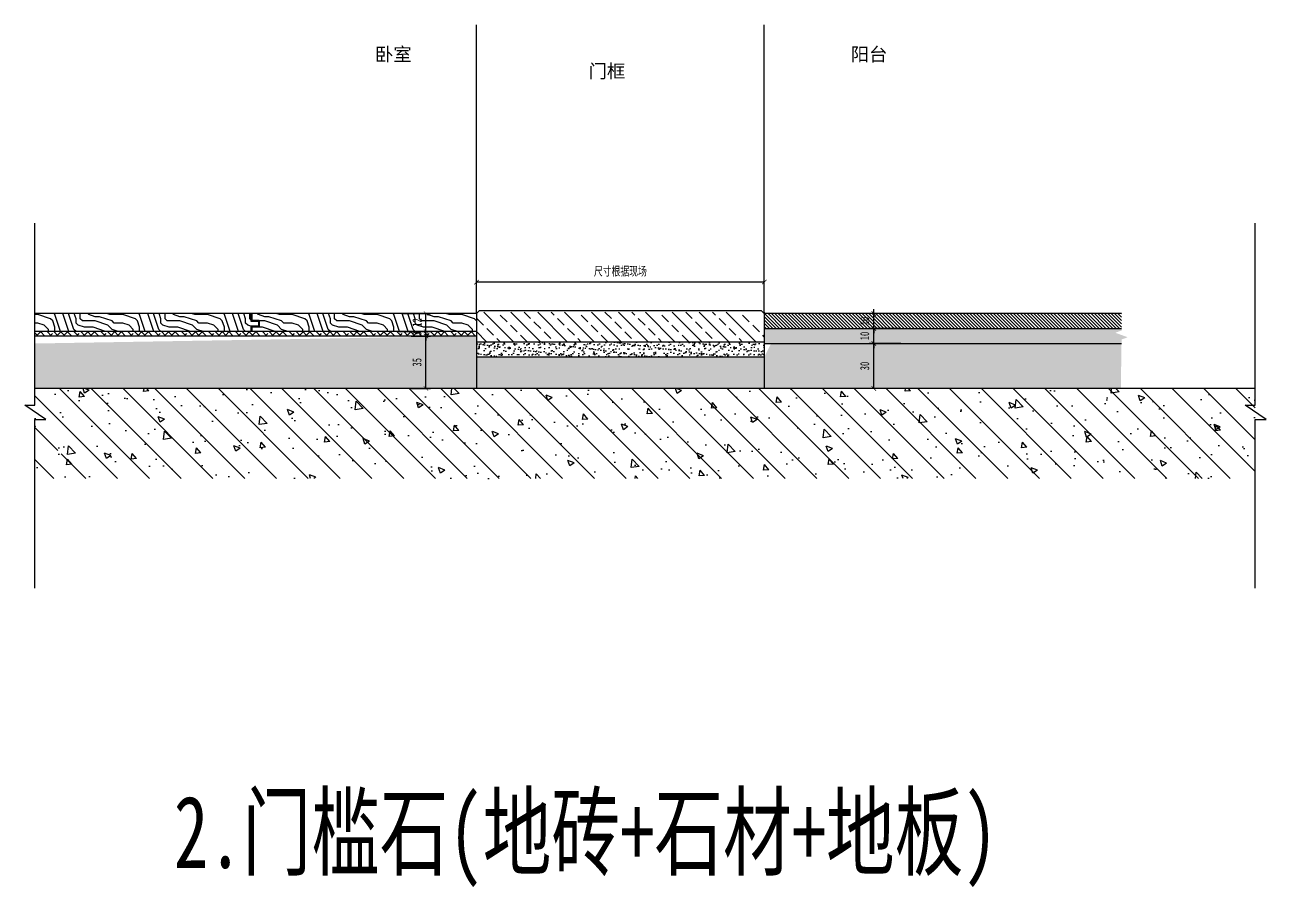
# Model space of a CAD drawing. Header units: millimetres. Extents: x 161920 to 181521, y -136232 to -127655.
# Drawn here: x 169019 to 169847, y -130740 to -130165 of the extents above; entities that cross this region are included whole.
import ezdxf
from ezdxf.enums import TextEntityAlignment as Align

# ---------------------------------------------------------------- set-up
doc = ezdxf.new("R2010")
doc.units = ezdxf.units.MM
doc.header["$LTSCALE"] = 10
doc.header["$PDMODE"] = 3
for name, color, linetype in [('0-bh(填充)', 251, 'Continuous'), ('0-Word(文字标注)', 33, 'Continuous'), ('4-Fine(立面细线)', 251, 'Continuous'), ('4-Norm(立面正常)', 134, 'Continuous'), ('4-Wide(立面宽线)', 4, 'Continuous')]:
    doc.layers.add(name, color=color, linetype=linetype)
doc.styles.add('DIM', font='SimSun.ttf', dxfattribs={"width": 0.7})
doc.styles.add('Word-w', font='SIMHEI.TTF')
doc.dimstyles.new('3', dxfattribs={"dimscale": 3, "dimtxt": 2, "dimasz": 1, "dimexe": 1, "dimexo": 1, "dimgap": 1, "dimtad": 1, "dimdec": 0, "dimzin": 0, "dimdsep": 46, "dimtxsty": 'DIM', "dimblk": 'ARCHTICK', "dimcen": 0, "dimclrd": 5, "dimclre": 5, "dimclrt": 35, "dimadec": 0, "dimazin": 0, "dimtfac": 0.5, "dimtdec": 0, "dimtix": 1, "dimtmove": 2, "dimatfit": 2, "dimldrblk": 'A', "dimfxl": 0, "dimtolj": 1, "dimtzin": 0, "dimlwd": -1, "dimlwe": -1, "dimarcsym": 0})

# ---------------------------------------------------------------- blocks, each defined once
blk = doc.blocks.new('_ArchTick')
at = {"color": 0, "linetype": 'ByBlock', "const_width": 0.15}
blk.add_lwpolyline([(-0.5, -0.5), (0.5, 0.5)], dxfattribs=at)
blk = doc.blocks.new('*D63')
at = {"color": 5, "ltscale": 0.15}
for p, q in [((169276.86, -130372.96), (169289.69, -130372.96)), ((169286.69, -130407.96), (169286.69, -130372.96)), ((169276.86, -130407.96), (169289.69, -130407.96))]:
    blk.add_line(p, q, dxfattribs=at)
at = {"layer": 'Defpoints', "color": 0, "ltscale": 0.15}
for p in [(169273.86, -130372.96), (169286.69, -130372.96), (169273.86, -130407.96)]:
    blk.add_point(p, dxfattribs=at)
at = {"color": 5, "ltscale": 0.15, "xscale": 3, "yscale": 3, "zscale": 3}
for p, rotation in [((169286.69, -130372.96), 90), ((169286.69, -130407.96), 270)]:
    blk.add_blockref('_ArchTick', p, dxfattribs=dict(at, rotation=rotation))
at = {"color": 35, "ltscale": 0.15, "insert": (169280.69, -130390.46), "char_height": 6, "attachment_point": 5, "rotation": 90, "style": 'DIM'}
blk.add_mtext('\\A1;35', dxfattribs=at)
blk = doc.blocks.new('A')
for p, q in [((-0.37, 0), (-2.13, 0)), ((-1.44, 1.15), (-1.09, 1.44)), ((-1.44, 1.15), (-0.37, 0)), ((-1.44, -1.15), (-0.37, 0)), ((-1.09, 1.44), (0, 0)), ((-1.09, -1.44), (0, 0)), ((-1.44, -1.15), (-1.09, -1.44))]:
    blk.add_line(p, q)
for points in [[(-1.44, 1.15), (-1.09, 1.44), (-0.37, 0), (0, 0)], [(-1.44, -1.15), (-1.09, -1.44), (-0.37, 0), (0, 0)]]:
    blk.add_solid(points)
blk = doc.blocks.new('*D64')
at = {"color": 5, "ltscale": 0.15}
for p, q in [((169286.69, -130369.96), (169286.69, -130366.96)), ((169268.69, -130369.96), (169289.69, -130369.96)), ((169276.86, -130372.96), (169289.69, -130372.96)), ((169286.69, -130372.96), (169286.69, -130369.96)), ((169286.69, -130372.96), (169286.69, -130375.96))]:
    blk.add_line(p, q, dxfattribs=at)
at = {"layer": 'Defpoints', "color": 0, "ltscale": 0.15}
for p in [(169265.38, -130369.96), (169273.86, -130372.96), (169286.69, -130369.96)]:
    blk.add_point(p, dxfattribs=at)
at = {"color": 5, "ltscale": 0.15, "xscale": 3, "yscale": 3, "zscale": 3}
for p, rotation in [((169286.69, -130369.96), 270), ((169286.69, -130372.96), 90)]:
    blk.add_blockref('_ArchTick', p, dxfattribs=dict(at, rotation=rotation))
at = {"color": 35, "ltscale": 0.15, "insert": (169280.69, -130371.46), "char_height": 6, "attachment_point": 5, "rotation": 90, "style": 'DIM'}
blk.add_mtext('\\A1;3', dxfattribs=at)
blk = doc.blocks.new('*D65')
at = {"color": 5, "ltscale": 0.15}
for p, q in [((169271.42, -130357.96), (169289.69, -130357.96)), ((169286.69, -130369.96), (169286.69, -130357.96)), ((169268.69, -130369.96), (169289.69, -130369.96))]:
    blk.add_line(p, q, dxfattribs=at)
at = {"layer": 'Defpoints', "color": 0, "ltscale": 0.15}
for p in [(169268.42, -130357.96), (169286.69, -130357.96), (169265.38, -130369.96)]:
    blk.add_point(p, dxfattribs=at)
at = {"color": 5, "ltscale": 0.15, "xscale": 3, "yscale": 3, "zscale": 3}
for p, rotation in [((169286.69, -130357.96), 90), ((169286.69, -130369.96), 270)]:
    blk.add_blockref('_ArchTick', p, dxfattribs=dict(at, rotation=rotation))
at = {"color": 35, "ltscale": 0.15, "insert": (169280.69, -130363.96), "char_height": 6, "attachment_point": 5, "rotation": 90, "style": 'DIM'}
blk.add_mtext('\\A1;12', dxfattribs=at)
blk = doc.blocks.new('*D66')
at = {"color": 5, "ltscale": 0.15}
for p, q in [((169320.4, -130351.96), (169320.4, -130333.96)), ((169512.4, -130344.47), (169512.4, -130333.96)), ((169512.4, -130336.96), (169320.4, -130336.96))]:
    blk.add_line(p, q, dxfattribs=at)
at = {"layer": 'Defpoints', "color": 0, "ltscale": 0.15}
for p in [(169320.4, -130336.96), (169512.4, -130347.47), (169320.4, -130354.96)]:
    blk.add_point(p, dxfattribs=at)
at = {"color": 5, "ltscale": 0.15, "xscale": 3, "yscale": 3, "zscale": 3, "rotation": 180}
blk.add_blockref('_ArchTick', (169320.4, -130336.96), dxfattribs=at)
at = {"color": 5, "ltscale": 0.15, "xscale": 3, "yscale": 3, "zscale": 3}
blk.add_blockref('_ArchTick', (169512.4, -130336.96), dxfattribs=at)
at = {"color": 35, "ltscale": 0.15, "insert": (169416.4, -130330.01), "char_height": 6, "attachment_point": 5, "style": 'DIM'}
blk.add_mtext('\\A1;尺寸根据现场', dxfattribs=at)
blk = doc.blocks.new('*D67')
at = {"color": 5, "ltscale": 0.15}
for p, q in [((169603.45, -130377.96), (169582.45, -130377.96)), ((169585.45, -130407.96), (169585.45, -130377.96)), ((169603.45, -130407.96), (169582.45, -130407.96))]:
    blk.add_line(p, q, dxfattribs=at)
at = {"layer": 'Defpoints', "color": 0, "ltscale": 0.15}
for p in [(169585.45, -130377.96), (169615.3, -130377.96), (169615.3, -130407.96)]:
    blk.add_point(p, dxfattribs=at)
at = {"color": 5, "ltscale": 0.15, "xscale": 3, "yscale": 3, "zscale": 3}
for p, rotation in [((169585.45, -130377.96), 90), ((169585.45, -130407.96), 270)]:
    blk.add_blockref('_ArchTick', p, dxfattribs=dict(at, rotation=rotation))
at = {"color": 35, "ltscale": 0.15, "insert": (169579.45, -130392.96), "char_height": 6, "attachment_point": 5, "rotation": 90, "style": 'DIM'}
blk.add_mtext('\\A1;30', dxfattribs=at)
blk = doc.blocks.new('*D68')
at = {"color": 5, "ltscale": 0.15}
for p, q in [((169585.45, -130367.96), (169585.45, -130364.96)), ((169603.45, -130367.96), (169582.45, -130367.96)), ((169585.45, -130377.96), (169585.45, -130367.96)), ((169603.45, -130377.96), (169582.45, -130377.96)), ((169585.45, -130377.96), (169585.45, -130380.96))]:
    blk.add_line(p, q, dxfattribs=at)
at = {"layer": 'Defpoints', "color": 0, "ltscale": 0.15}
for p in [(169585.45, -130367.96), (169607.47, -130367.96), (169615.3, -130377.96)]:
    blk.add_point(p, dxfattribs=at)
at = {"color": 5, "ltscale": 0.15, "xscale": 3, "yscale": 3, "zscale": 3}
for p, rotation in [((169585.45, -130367.96), 270), ((169585.45, -130377.96), 90)]:
    blk.add_blockref('_ArchTick', p, dxfattribs=dict(at, rotation=rotation))
at = {"color": 35, "ltscale": 0.15, "insert": (169579.45, -130372.96), "char_height": 6, "attachment_point": 5, "rotation": 90, "style": 'DIM'}
blk.add_mtext('\\A1;10', dxfattribs=at)
blk = doc.blocks.new('*D69')
at = {"color": 5, "ltscale": 0.15}
for p, q in [((169600.56, -130357.96), (169582.45, -130357.96)), ((169585.45, -130357.96), (169585.45, -130354.96)), ((169585.45, -130367.96), (169585.45, -130357.96)), ((169603.45, -130367.96), (169582.45, -130367.96)), ((169585.45, -130367.96), (169585.45, -130370.96))]:
    blk.add_line(p, q, dxfattribs=at)
at = {"layer": 'Defpoints', "color": 0, "ltscale": 0.15}
for p in [(169585.45, -130357.96), (169603.56, -130357.96), (169607.47, -130367.96)]:
    blk.add_point(p, dxfattribs=at)
at = {"color": 5, "ltscale": 0.15, "xscale": 3, "yscale": 3, "zscale": 3}
for p, rotation in [((169585.45, -130357.96), 270), ((169585.45, -130367.96), 90)]:
    blk.add_blockref('_ArchTick', p, dxfattribs=dict(at, rotation=rotation))
at = {"color": 35, "ltscale": 0.15, "insert": (169579.45, -130362.96), "char_height": 6, "attachment_point": 5, "rotation": 90, "style": 'DIM'}
blk.add_mtext('\\A1;10', dxfattribs=at)

msp = doc.modelspace()

# ---------------------------------------------------------------- hatches: boundary and pattern name
at = {"layer": '0-bh(填充)', "ltscale": 10}
h = msp.add_hatch(dxfattribs=at)
h.set_pattern_fill('FC木纹浅SC300', color=250, scale=10, angle=45, style=0)
h.set_pattern_definition([(135, (181428.94, -127438.357), (-4e-15, 56.56854), [2, -38]), (135, (181451.566, -127455.327), (-4e-15, 56.56854), [4, -36]), (135, (181434.596, -127435.53), (-4e-15, 56.56854), [2, -38]), (135, (181454.395, -127449.67), (-4e-15, 56.56854), [2, -38]), (135, (181438.84, -127431.286), (-4e-15, 56.56854), [2, -38]), (135, (181455.81, -127445.428), (-4e-15, 56.56854), [2, -38]), (135, (181441.667, -127428.457), (-4e-15, 56.56854), [2, -38]), (135, (181460.05, -127441.185), (-4e-15, 56.56854), [2, -22, 2, -14]), (135, (181462.88, -127438.357), (-4e-15, 56.56854), [4, -20, 2, -14]), (135, (181468.537, -127435.53), (-4e-15, 56.56854), [2, -6, 2, -16, 2, -12]), (135, (181472.78, -127434.114), (-4e-15, 56.56854), [2, -8, 4, -26]), (135, (181455.81, -127414.315), (-4e-15, 56.56854), [2, -38]), (135, (181475.608, -127431.286), (-4e-15, 56.56854), [2, -10, 2, -26]), (90, (181451.566, -127460.984), (28.28427, 28.28427), [5.65684, -50.9117]), (90, (181427.525, -127436.942), (28.28427, 28.28427), [11.31371, -45.25483]), (90, (181441.667, -127422.8), (28.28427, 28.28427), [2.8284, -53.74014]), (90, (181468.537, -127444.013), (28.28427, 28.28427), [8.48528, -48.08326]), (90, (181444.495, -127419.972), (28.28427, 28.28427), [14.14214, -42.42641]), (90, (181448.738, -127415.73), (28.28427, 28.28427), [8.48528, -48.08326]), (180, (181457.223, -127418.558), (-28.28427, 28.28427), [2.8284, -53.74014]), (180, (181444.495, -127451.085), (-28.28427, 28.28427), [5.65684, -50.9117]), (180, (181454.395, -127438.357), (-28.28427, 28.28427), [5.65684, -50.9117]), (180, (181440.252, -127435.528), (-28.28427, 28.28427), [5.65684, -50.9117]), (180, (181452.98, -127425.63), (-28.28427, 28.28427), [5.65684, -50.9117]), (180, (181454.395, -127421.386), (-28.28427, 28.28427), [8.48528, -48.08326]), (180, (181444.495, -127445.428), (-28.28427, 28.28427), [8.48528, -48.08326]), (180, (181441.667, -127439.77), (-28.28427, 28.28427), [8.48528, -48.08326]), (180, (181455.81, -127434.114), (-28.28427, 28.28427), [8.48528, -48.08326]), (180, (181454.395, -127429.87), (-28.28427, 28.28427), [8.48528, -48.08326]), (108.43495, (181455.809, -127453.913), (-28.28427, 28.284271), [4.47214, -84.97058]), (108.43495, (181433.181, -127434.114), (-28.28427, 28.284271), [17.88854, -71.55418]), (108.43495, (181437.424, -127429.871), (-28.28427, 28.284271), [17.88854, -71.55418]), (108.43495, (181440.252, -127427.043), (-28.28427, 28.284271), [17.88856, -26.8, 8.9444, -35.80976]), (108.43495, (181441.667, -127419.972), (-28.28427, 28.284271), [4.47214, -84.97058]), (108.43495, (181477.022, -127435.528), (-28.28427, 28.284271), [4.47214, -84.97058]), (108.43495, (181454.395, -127412.9), (-28.28427, 28.284271), [8.94427, -80.49845]), (161.56505, (181436.01, -127445.428), (-28.284271, 28.28427), [8.94427, -80.49845]), (161.56505, (181452.98, -127448.256), (-28.284271, 28.28427), [8.94427, -80.49845]), (161.56505, (181448.738, -127452.499), (-28.284271, 28.28427), [4.47214, -84.97045]), (161.56505, (181454.395, -127444.013), (-28.284271, 28.28427), [13.41641, -76.02631]), (161.56505, (181448.738, -127438.357), (-28.284271, 28.28427), [8.94427, -80.49845]), (161.56505, (181447.324, -127434.114), (-28.284271, 28.28427), [8.94427, -80.49845]), (161.56505, (181458.637, -127439.77), (-28.284271, 28.28427), [4.47214, -84.97045]), (161.56505, (181460.051, -127435.528), (-28.284271, 28.28427), [4.47214, -84.97045]), (161.56505, (181454.395, -127418.558), (-28.284271, 28.28427), [4.47214, -84.97045]), (161.56505, (181445.91, -127429.871), (-28.284271, 28.28427), [4.47214, -84.97045]), (161.56505, (181467.123, -127434.114), (-28.284271, 28.28427), [13.41641, -76.02631]), (161.56505, (181471.365, -127432.7), (-28.284271, 28.28427), [8.94427, -80.49845]), (161.56505, (181447.324, -127425.629), (-28.284271, 28.28427), [4.472, -40.248, 4.472, -40.25072]), (161.56505, (181461.466, -127428.457), (-28.284271, 28.28427), [8.94427, -80.49845]), (161.56505, (181462.88, -127424.214), (-28.284271, 28.28427), [8.94427, -80.49845]), (161.56505, (181474.194, -127429.871), (-28.284271, 28.28427), [8.94427, -80.49845]), (161.56505, (181465.708, -127421.386), (-28.284271, 28.28427), [8.94427, -80.49845])])
h.paths.add_polyline_path([(169025.71, -130357.96), (169320.4, -130357.96), (169320.4, -130360.96), (169320.4, -130369.96), (169025.71, -130369.96)])
at = {"layer": '0-bh(填充)'}
h = msp.add_hatch(dxfattribs=at)
h.set_pattern_fill('ANSI33', color=250, scale=2, style=0)
h.set_pattern_definition([(135, (170018.778, -137857.505), (8.980256, 8.980256), []), (135, (170009.798, -137857.505), (8.980256, 8.980256), [6.35, -3.175])])
h.paths.add_polyline_path([(169504.4, -130356.96), (169512.4, -130364.96), (169512.4, -130369.96), (169512.4, -130376.96), (169320.4, -130376.96), (169320.4, -130356.96)])
at = {"layer": '0-bh(填充)', "ltscale": 10}
h = msp.add_hatch(dxfattribs=at)
h.set_pattern_fill('ANSI31', color=250)
h.set_pattern_definition([(135, (330183.6154, 12654.1512), (1.122532015, 1.122532015), [])])
h.paths.add_polyline_path([(169564.16, -130357.96), (169750.78, -130357.96), (169750.78, -130367.96), (169564.16, -130367.96)])
h.paths.add_polyline_path([(169512.4, -130357.96), (169564.16, -130357.96), (169564.16, -130367.96), (169512.4, -130367.96)])
at = {"layer": '0-bh(填充)'}
h = msp.add_hatch(dxfattribs=at)
h.set_pattern_fill('ANSI38', color=250, style=0)
h.set_pattern_definition([(135, (193446.855, -213944.9032), (2.24506403, 2.24506403), []), (45, (193446.855, -213944.9032), (6.73519209, 2.24506403), [7.9375, -4.7625])])
h.paths.add_polyline_path([(169320.4, -130369.96), (169320.4, -130372.96), (169025.71, -130372.96), (169025.71, -130369.96)])
h = msp.add_hatch(dxfattribs=at)
h.set_pattern_fill('AR-CONC', color=250, scale=0.1, style=0)
h.set_pattern_definition([(130, (193446.855, -213922.903), (-18.218467, -1.5939086), [1.905, -20.955]), (185, (193446.855, -213922.903), (3.524342, 19.1056845), [1.524, -16.7640584]), (79.548555, (193445.337, -213923.036), (-14.6941247, 17.5117752), [1.619001, -17.8090245]), (133.8158, (193446.855, -213917.823), (-27.107904, -4.204233), [2.8575, -31.4325]), (83.364442, (193444.596, -213918.174), (-23.7404134, 24.7426125), [2.428502, -26.713561]), (188.81585, (193446.855, -213917.823), (-23.740413, 24.7426125), [2.285997, -25.145973]), (159, (193444.315, -213919.093), (-15.161439, -10.2265198), [1.905, -20.955]), (214, (193444.315, -213919.093), (-6.180203, 18.4187966), [1.524, -16.764]), (108.548555, (193443.051, -213919.945), (-21.341642, 8.192277), [1.619001, -17.8089938]), (142.5, (193446.855, -213922.903), (-0.30886033, 8.4555039), [0, -16.5608, 0, -17.018, 0, -16.8275]), (172.5, (193446.855, -213922.903), (-6.68196625, 10.0180575), [0, -9.7028, 0, -16.1798, 0, -6.4135]), (212.5, (193452.519, -213922.903), (-13.5590595, -0.5728744), [0, -6.35, 0, -19.812, 0, -26.289]), (222.5, (193455.059, -213922.903), (-14.8129181, 2.5426491), [0, -8.255, 0, -13.1572, 0, -18.669])])
h.paths.add_polyline_path([(169025.71, -130377.96), (169320.4, -130372.96), (169320.4, -130386.96), (169512.4, -130386.96), (169517.02, -130377.96), (169750.78, -130377.96), (169750.34, -130407.96), (169025.71, -130407.96)])
at = {"layer": '0-bh(填充)', "linetype": 'ByBlock'}
h = msp.add_hatch(dxfattribs=at)
h.set_pattern_fill('AR-SAND', color=250, scale=0.1, style=0)
h.set_pattern_definition([(142.5, (169818.6162, -127995.8447), (0.160003, 4.8941324), [0, -3.8608, 0, -4.318, 0, -4.1275]), (172.5, (169818.616, -127995.845), (-4.495233, 7.168251), [0, -2.0828, 0, -3.4798, 0, -1.3335]), (212.5, (169821.7404, -127995.8447), (-7.909924, 0.014372), [0, -1.27, 0, -4.572, 0, -5.969]), (222.5, (169821.7404, -127995.845), (-7.635565, 2.229293), [0, -0.635, 0, -2.9972, 0, -3.429])])
h.paths.add_polyline_path([(169512.4, -130367.96), (169564.16, -130367.96), (169564.16, -130377.96), (169512.4, -130377.96)])
h.paths.add_polyline_path([(169564.16, -130370.73), (169564.16, -130367.96), (169750.78, -130367.96), (169750.78, -130369.29), (169746.66, -130370.79), (169754.9, -130373.79), (169750.78, -130375.29), (169750.78, -130377.96), (169564.16, -130377.96), (169564.16, -130372.23)])
h = msp.add_hatch(dxfattribs=at)
h.set_pattern_fill('AR-SAND', color=250, scale=0.1, style=0)
h.set_pattern_definition([(142.5, (169626.6162, -128004.8447), (0.160003, 4.8941324), [0, -3.8608, 0, -4.318, 0, -4.1275]), (172.5, (169626.616, -128004.845), (-4.495233, 7.168251), [0, -2.0828, 0, -3.4798, 0, -1.3335]), (212.5, (169629.7404, -128004.8447), (-7.909924, 0.014372), [0, -1.27, 0, -4.572, 0, -5.969]), (222.5, (169629.7404, -128004.845), (-7.635565, 2.229293), [0, -0.635, 0, -2.9972, 0, -3.429])])
h.paths.add_polyline_path([(169320.4, -130376.96), (169372.16, -130376.96), (169372.16, -130386.96), (169320.4, -130386.96)])
h.paths.add_polyline_path([(169512.4, -130376.96), (169512.4, -130386.96), (169372.16, -130386.96), (169372.16, -130376.96)])
at = {"layer": '0-bh(填充)'}
h = msp.add_hatch(dxfattribs=at)
h.set_pattern_fill('AN钢筋混凝土SC10', color=249, scale=6, style=0, pattern_type=2)
h.set_pattern_definition([(135, (170018.778, -137833.505), (10.606602, 10.606602), []), (130, (170018.778, -137833.505), (-43.03561, -3.76513), [4.5, -49.5]), (185, (170018.78, -137833.505), (8.32508, 45.13153), [3.6, -39.6]), (79.5486, (170015.19, -137833.82), (-34.71056, 41.36637), [3.8244, -42.06853]), (133.8158, (170018.78, -137821.505), (-64.03446, -9.93114), [6.75, -74.25]), (83.3644, (170013.44, -137822.33), (-56.07976, 58.44707), [5.7366, -63.1028]), (188.8158, (170018.78, -137821.505), (-56.0797, 58.4471), [5.4, -59.4]), (159, (170012.778, -137824.505), (-35.81442, -24.15713), [4.5, -49.5]), (214, (170012.78, -137824.505), (-14.59892, 43.509), [3.6, -39.6]), (108.5486, (170009.793, -137826.52), (-50.41336, 19.35183), [3.8244, -42.06853]), (142.5, (170018.778, -137833.505), (-0.72959, 19.97363), [0, -39.12, 0, -40.2, 0, -39.75]), (172.5, (170018.778, -137833.505), (-15.78417, 23.6647), [0, -22.92, 0, -38.22, 0, -15.15]), (212.5, (170032.158, -137833.505), (-32.029346, -1.353292), [0, -15, 0, -46.8, 0, -62.1]), (222.5, (170038.158, -137833.505), (-34.99117, 6.0063), [0, -19.5, 0, -31.08, 0, -44.1])])
h.paths.add_polyline_path([(169839.96, -130467.96), (169025.71, -130467.96), (169025.71, -130451.43), (169045.71, -130451.43), (169025.71, -130442.28), (169025.71, -130407.96), (169839.96, -130407.96)])

# ---------------------------------------------------------------- linework, layer by layer
at = {"color": 3}
msp.add_line((169512.4, -130377.96), (169750.78, -130377.96), dxfattribs=at)
at = {"layer": '0-Word(文字标注)', "color": 252}
for points in [[(169025.71, -130541.16), (169025.71, -130428.56), (169033.07, -130428.56), (169019, -130419.01), (169025.71, -130419.01), (169025.71, -130297.73)], [(169839.96, -130541.16), (169839.96, -130428.56), (169847.31, -130428.56), (169833.25, -130419.01), (169839.96, -130419.01), (169839.96, -130297.73)]]:
    msp.add_lwpolyline(points, dxfattribs=at)
at = {"layer": '4-Fine(立面细线)', "color": 251}
for p, q in [((169320.4, -130357.96), (169320.4, -130165.46)), ((169512.4, -130357.96), (169512.4, -130165.46))]:
    msp.add_line(p, q, dxfattribs=at)
at = {"layer": '4-Norm(立面正常)', "color": 134}
for p, q in [((169320.4, -130357.96), (169320.4, -130407.96)), ((169320.4, -130369.96), (169025.71, -130369.96)), ((169320.4, -130372.96), (169025.71, -130372.96)), ((169512.4, -130376.96), (169320.4, -130376.96)), ((169512.4, -130376.96), (169512.4, -130407.96)), ((169512.4, -130377.96), (169750.78, -130377.96)), ((169512.4, -130386.96), (169320.4, -130386.96))]:
    msp.add_line(p, q, dxfattribs=at)
for points in [[(169169.9, -130357.96), (169169.9, -130362.96), (169174.9, -130362.96), (169174.9, -130366.46), (169169.9, -130366.46), (169169.9, -130369.96)], [(169170.4, -130357.96), (169170.4, -130362.46), (169175.4, -130362.46), (169175.4, -130366.96), (169170.4, -130366.96), (169170.4, -130369.96)]]:
    msp.add_lwpolyline(points, dxfattribs=at)
at = {"layer": '4-Wide(立面宽线)', "color": 4}
for p, q in [((169320.4, -130357.96), (169025.71, -130357.96)), ((169320.4, -130357.96), (169322.4, -130355.96)), ((169322.4, -130355.96), (169510.4, -130355.96)), ((169512.4, -130357.96), (169510.4, -130355.96)), ((169512.4, -130356.96), (169512.4, -130376.96)), ((169750.78, -130357.96), (169512.4, -130357.96)), ((169512.4, -130367.96), (169750.78, -130367.96))]:
    msp.add_line(p, q, dxfattribs=at)
at = {"layer": '4-Wide(立面宽线)', "color": 5}
msp.add_line((169839.96, -130407.96), (169025.71, -130407.96), dxfattribs=at)

# ---------------------------------------------------------------- texts
at = {"color": 250, "style": 'DIM', "width": 0.7}
msp.add_text('2.门槛石(地砖+石材+地板)', height=48, dxfattribs=at).set_placement((169118.49, -130727.69))
at = {"layer": '0-Word(文字标注)', "style": 'Word-w'}
for s, p in [('卧室', (169277.19, -130189.61)), ('阳台', (169594.6, -130189.61)), ('门框', (169419.7, -130200.85))]:
    msp.add_text(s, height=9, dxfattribs=at).set_placement(p, align=Align.RIGHT)

# ---------------------------------------------------------------- dimensions: what is measured, and where the dimension line sits
at = {"color": 1, "ltscale": 0.15}
dim = msp.add_linear_dim(base=(169320.4, -130336.96), p1=(169512.4, -130347.47), p2=(169320.4, -130354.96), angle=180, text='尺寸根据现场', dimstyle='3', dxfattribs=at)
dim.commit()
dim.dimension.update_dxf_attribs({"geometry": '*D66', "text_midpoint": (169416.4, -130330.01)})
for base, p1, p2, picture, middle in [((169286.69, -130357.96), (169265.38, -130369.96), (169268.42, -130357.96), '*D65', (169280.69, -130363.96)), ((169585.45, -130357.96), (169607.47, -130367.96), (169603.56, -130357.96), '*D69', (169579.45, -130362.96)), ((169286.69, -130369.96), (169273.86, -130372.96), (169265.38, -130369.96), '*D64', (169280.69, -130371.46)), ((169585.45, -130367.96), (169615.3, -130377.96), (169607.47, -130367.96), '*D68', (169579.45, -130372.96)), ((169286.69, -130372.96), (169273.86, -130407.96), (169273.86, -130372.96), '*D63', (169280.69, -130390.46)), ((169585.45, -130377.96), (169615.3, -130407.96), (169615.3, -130377.96), '*D67', (169579.45, -130392.96))]:
    dim = msp.add_linear_dim(base=base, p1=p1, p2=p2, angle=90, dimstyle='3', dxfattribs=at)
    dim.commit()
    dim.dimension.update_dxf_attribs({"geometry": picture, "text_midpoint": middle})

doc.saveas('drawing.dxf')
